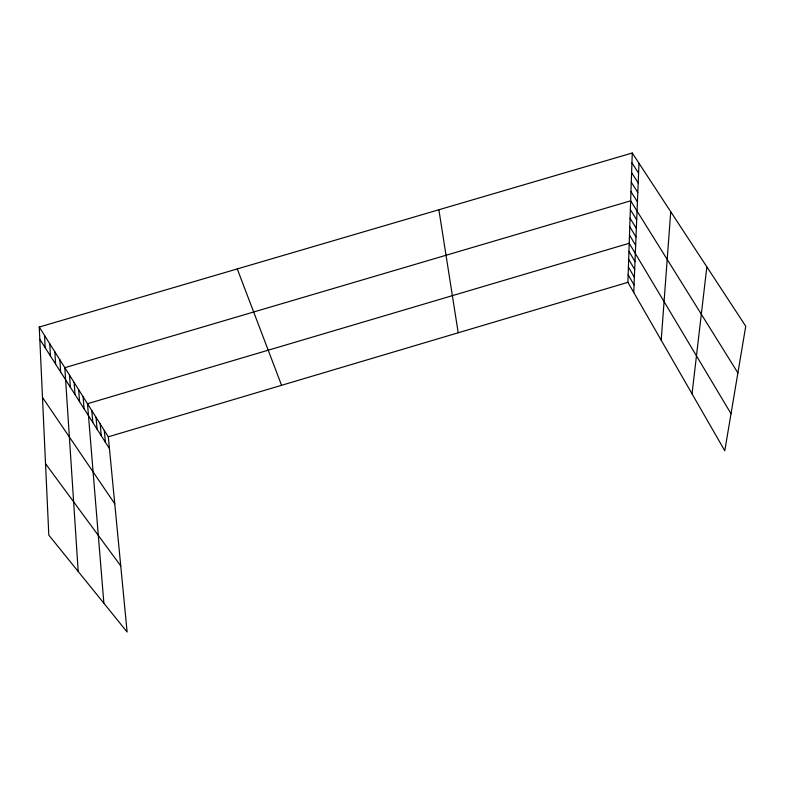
<?xml version="1.0" encoding="UTF-8"?>
<svg xmlns="http://www.w3.org/2000/svg" width="785" height="785" viewBox="0 0 785 785"><rect width="100%" height="100%" fill="white"/><g stroke="black" fill="none" stroke-linecap="round" stroke-linejoin="round"><path stroke-width="1.18" d="M632.268 152.996L745.75 326.246L724.781 450.757L627.902 282.325L632.268 152.996L39.25 327.041L48.807 535.115L127.111 632.004L108.31 436.813L39.25 327.041M633.75 292.481L638.98 163.241M661.206 340.219L670.733 211.724M692.036 393.825L706.853 266.861M108.31 436.813L627.902 282.325M45.53 463.65L120.753 565.926M42.488 397.426L114.767 503.803M631.935 162.917L638.578 173.171M631.601 172.661L638.185 182.905M39.809 339.306L109.439 448.559M631.287 182.218L637.793 192.472M630.963 191.599L637.42 201.853M737.89 372.904L630.659 200.823L64.821 367.684L78.206 571.49M630.355 209.605L636.684 219.849M630.07 218.24L636.341 228.484M629.776 226.728L635.997 236.972M629.501 235.078L635.654 245.303M731.021 413.724L629.217 243.281L87.498 403.725L103.875 603.243M628.952 251.347L634.996 261.562M628.677 259.286L634.672 269.481M628.412 267.086L634.358 277.272M628.157 274.77L634.054 284.945M237.266 268.921L281.56 385.298M438.874 209.752L458.204 332.781M104.287 430.415L105.386 442.2M100.195 423.91L101.265 435.734M96.035 417.296L97.075 429.15M91.796 410.565L92.807 422.467M83.112 396.768L84.064 408.74M78.657 389.684L79.57 401.694M74.133 382.481L75.007 394.521M69.522 375.151L70.356 387.221M59.895 359.864L60.651 372.002M54.881 351.886L55.588 364.063M49.769 343.761L50.426 355.968M44.559 335.48L45.177 347.716"/></g></svg>
